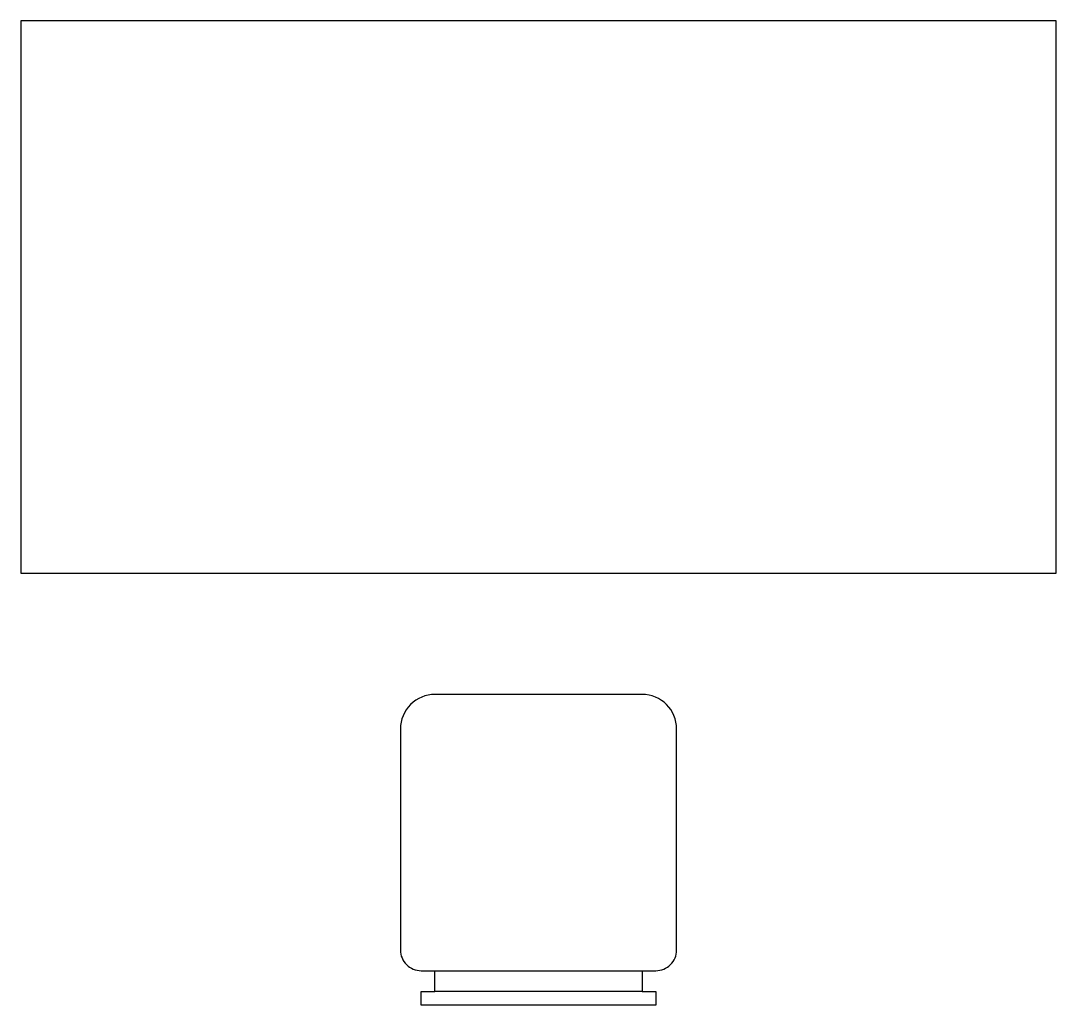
# Model space of a CAD drawing. Extents: x 42.59 to 44.09, y 18.38 to 19.8.
import ezdxf

# ---------------------------------------------------------------- set-up
doc = ezdxf.new("R2010")
doc.units = 0
doc.header["$LTSCALE"] = 0.5
doc.header["$MEASUREMENT"] = 0
doc.layers.get('0').update_dxf_attribs({"linetype": 'CONTINUOUS'})

# ---------------------------------------------------------------- blocks, each defined once
blk = doc.blocks.new('M-24')
blk.add_lwpolyline([(-0.75, -0.8), (0.75, -0.8), (0.75, 0), (-0.75, 0)], close=True)
at = {"elevation": -0.5245}
blk.add_lwpolyline([(0.2, -1.3455), (0.2, -1.0255, 0.41421), (0.15, -0.9755), (-0.15, -0.9755, 0.414215), (-0.2, -1.0255), (-0.2, -1.3455, 0.414279), (-0.17, -1.3755), (0.17, -1.3755, 0.414233), (0.2, -1.3455, 0.230586)], format="xyb", dxfattribs=at)
for points in [[(0.15, -1.3755), (0.15, -1.4055), (-0.15, -1.4055), (-0.15, -1.3755)], [(0.15, -1.4055), (0.17, -1.4055), (0.17, -1.4255), (-0.17, -1.4255), (-0.17, -1.4055), (-0.15, -1.4055)]]:
    blk.add_lwpolyline(points, dxfattribs=at)

msp = doc.modelspace()

# ---------------------------------------------------------------- block references
msp.add_blockref('M-24', (43.3375, 19.8026))

doc.saveas('drawing.dxf')
